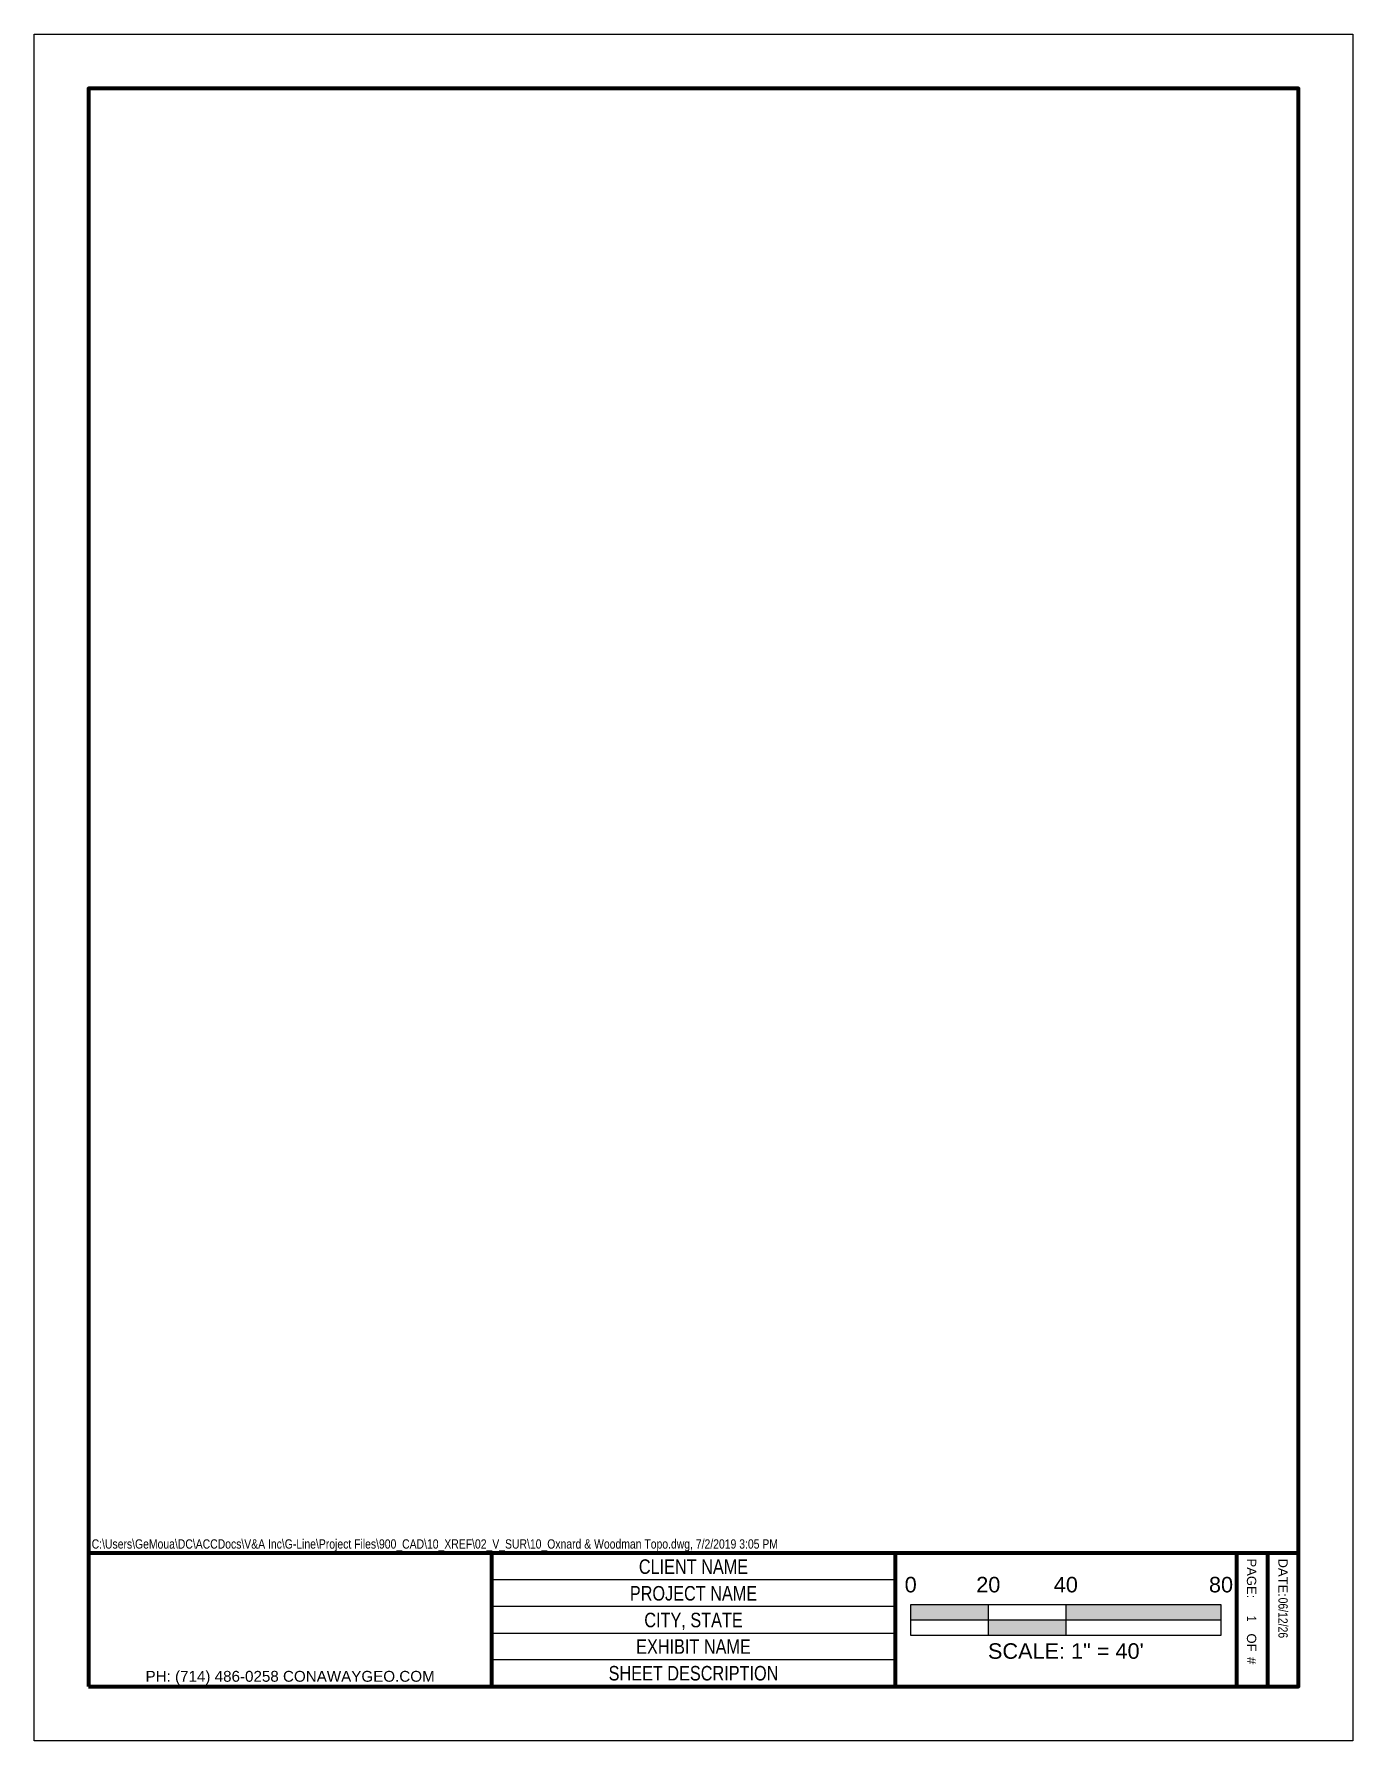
# Paper-space layout '8.5X11 P' of a CAD drawing. Header units: feet, sheet in inches. Extents: x 0 to 8.5, y 0 to 11.
import ezdxf
from ezdxf.enums import TextEntityAlignment as Align

# ---------------------------------------------------------------- set-up
doc = ezdxf.new("R2010")
doc.units = ezdxf.units.FT
doc.header["$MEASUREMENT"] = 0
doc.layers.get('0').update_dxf_attribs({"color": 253})
doc.layers.get('Defpoints').update_dxf_attribs({"color": 253})
for name, color, linetype, lineweight in [('V-ANNO-NRTH-', 253, 'Continuous', 25), ('V-ANNO-TTLB-ATRB-', 253, 'Continuous', 25), ('V-ANNO-TTLB-MED-', 253, 'Continuous', 70), ('V-ANNO-TTLB-TEXT-THN-', 253, 'Continuous', 25), ('V-ANNO-TTLB-THN-', 253, 'Continuous', 25)]:
    doc.layers.add(name, color=color, linetype=linetype, lineweight=lineweight)
doc.styles.add('NCS', font='arial.ttf', dxfattribs={"height": 0.1})
doc.styles.add('NCS1', font='arial.ttf', dxfattribs={"width": 0.8, "height": 0.09375})

# ---------------------------------------------------------------- blocks, each defined once
blk = doc.blocks.new('*U179')
for p, q in [((-1, -0.1), (-1, 0.1)), ((-1, 0.1), (1, 0.1)), ((-1, 0), (1, 0)), ((-0.5, 0.1), (-0.5, -0.1)), ((0, 0.1), (0, -0.1)), ((1, 0.1), (1, -0.1)), ((1, -0.1), (-1, -0.1))]:
    blk.add_line(p, q)
for points in [[(-1, 0.1), (-0.5, 0.1), (-1, 0), (-0.5, 0)], [(-0.5, 0), (0, 0), (-0.5, -0.1), (0, -0.1)], [(0, 0.1), (1, 0.1), (0, 0), (1, 0)]]:
    blk.add_solid(points)
at = {"style": 'NCS1'}
for s, p in [('0', (-1, 0.148)), ('20', (-0.5, 0.148)), ('40', (0, 0.148)), ('80', (1, 0.148))]:
    blk.add_text(s, height=0.1, dxfattribs=at).set_placement(p, align=Align.BOTTOM_CENTER)
blk.add_text('SCALE: 1" = 40\'', height=0.1, dxfattribs=at).set_placement((0, -0.15), align=Align.TOP_CENTER)
blk = doc.blocks.new('Company Logo 3')
at = {"color": 2, "insert": (0, -0.365), "char_height": 0.07, "width": 2.88603, "attachment_point": 2, "style": 'NCS'}
blk.add_mtext('PH: (714) 486-0258 CONAWAYGEO.COM', dxfattribs=at)
blk = doc.blocks.new('8.5X11 P')
at = {"layer": 'Defpoints'}
blk.add_lwpolyline([(8.5, 11), (8.5, 0), (0, 0), (0, 11)], close=True, dxfattribs=at)
at = {"layer": 'V-ANNO-TTLB-MED-'}
for p, q in [((8.15, 1.209), (0.35, 1.209)), ((2.95, 0.35), (2.95, 1.209)), ((5.55, 1.209), (5.55, 0.35)), ((7.75, 1.209), (7.75, 0.35)), ((7.95, 1.209), (7.95, 0.35))]:
    blk.add_line(p, q, dxfattribs=at)
blk.add_lwpolyline([(0.35, 0.35), (8.15, 0.35), (8.15, 10.65), (0.35, 10.65)], close=True, dxfattribs=at)
at = {"layer": 'V-ANNO-TTLB-THN-'}
for p, q in [((5.55, 1.037), (2.95, 1.037)), ((5.55, 0.865), (2.95, 0.865)), ((5.55, 0.693), (2.95, 0.693)), ((5.55, 0.522), (2.95, 0.522))]:
    blk.add_line(p, q, dxfattribs=at)
at = {"layer": 'V-ANNO-TTLB-MED-'}
blk.add_blockref('Company Logo 3', (1.65, 0.816), dxfattribs=at)
at = {"layer": 'V-ANNO-TTLB-ATRB-', "style": 'NCS1'}
blk.add_text('#', height=0.06, rotation=270, dxfattribs=at).set_placement((7.847, 0.517), align=Align.MIDDLE_CENTER)
at = {"layer": 'V-ANNO-TTLB-ATRB-', "insert": (8.08, 0.923), "char_height": 0.06, "width": 0.53825, "attachment_point": 1, "rotation": 270, "style": 'NCS1'}
blk.add_mtext('06/12/26', dxfattribs=at)
at = {"layer": 'V-ANNO-TTLB-ATRB-', "style": 'NCS1', "width": 0.8, "flags": 8}
for tag, p in [('CLIENTNAME', (4.25, 1.123)), ('PROJECTNAME', (4.25, 0.951)), ('LOCATION', (4.25, 0.779)), ('EXHIBITNAME', (4.25, 0.608)), ('SHEETDESCRIPTION', (4.25, 0.436))]:
    blk.add_attdef(tag, text='', height=0.0938, dxfattribs=at).set_placement(p, align=Align.MIDDLE_CENTER)
at = {"layer": 'V-ANNO-TTLB-ATRB-', "style": 'NCS1', "width": 0.8}
blk.add_attdef('SHEET-#', text='', height=0.06, rotation=270, dxfattribs=at).set_placement((7.847, 0.788), align=Align.MIDDLE_CENTER)
at = {"layer": 'V-ANNO-TTLB-TEXT-THN-', "style": 'NCS1'}
for s, p in [('PAGE:', (7.847, 1.047)), ('OF', (7.847, 0.634))]:
    blk.add_text(s, height=0.06, rotation=270, dxfattribs=at).set_placement(p, align=Align.MIDDLE_CENTER)
blk.add_text('DATE:', height=0.06, rotation=270, dxfattribs=at).set_placement((8.08, 1.175), align=Align.TOP_LEFT)
at = {"layer": 'V-ANNO-TTLB-TEXT-THN-', "insert": (0.371, 1.221), "char_height": 0.06, "width": 7, "attachment_point": 7, "style": 'NCS1'}
blk.add_mtext('{\\C7;C:\\\\Users\\\\GeMoua\\\\DC\\\\ACCDocs\\\\V&A Inc\\\\G-Line\\\\Project Files\\\\900_CAD\\\\10_XREF\\\\02_V_SUR\\\\10_Oxnard & Woodman Topo.dwg, 7/2/2019 3:05 PM}', dxfattribs=at)

psp = doc.layouts.new('8.5X11 P')

# ---------------------------------------------------------------- block references
at = {"layer": 'V-ANNO-NRTH-'}
psp.add_blockref('*U179', (6.65, 0.779), dxfattribs=at)
at = {"layer": 'V-ANNO-TTLB-MED-'}
ref = psp.add_blockref('8.5X11 P', (0, 0), dxfattribs=at)
ref.add_attrib('CLIENTNAME', 'CLIENT NAME', dxfattribs={"layer": 'V-ANNO-TTLB-ATRB-', "height": 0.09375, "style": 'NCS1', "width": 0.8}).set_placement((4.25, 1.123), align=Align.MIDDLE_CENTER)
ref.add_attrib('PROJECTNAME', 'PROJECT NAME', dxfattribs={"layer": 'V-ANNO-TTLB-ATRB-', "height": 0.09375, "style": 'NCS1', "width": 0.8}).set_placement((4.25, 0.951), align=Align.MIDDLE_CENTER)
ref.add_attrib('LOCATION', 'CITY, STATE', dxfattribs={"layer": 'V-ANNO-TTLB-ATRB-', "height": 0.09375, "style": 'NCS1', "width": 0.8}).set_placement((4.25, 0.779), align=Align.MIDDLE_CENTER)
ref.add_attrib('EXHIBITNAME', 'EXHIBIT NAME', dxfattribs={"layer": 'V-ANNO-TTLB-ATRB-', "height": 0.09375, "style": 'NCS1', "width": 0.8}).set_placement((4.25, 0.608), align=Align.MIDDLE_CENTER)
ref.add_attrib('SHEETDESCRIPTION', 'SHEET DESCRIPTION', dxfattribs={"layer": 'V-ANNO-TTLB-ATRB-', "height": 0.09375, "style": 'NCS1', "width": 0.8}).set_placement((4.25, 0.436), align=Align.MIDDLE_CENTER)
ref.add_attrib('SHEET-#', '1', dxfattribs={"layer": 'V-ANNO-TTLB-ATRB-', "height": 0.06, "rotation": 270, "style": 'NCS1', "width": 0.8}).set_placement((7.847, 0.788), align=Align.MIDDLE_CENTER)

doc.saveas('drawing.dxf')
